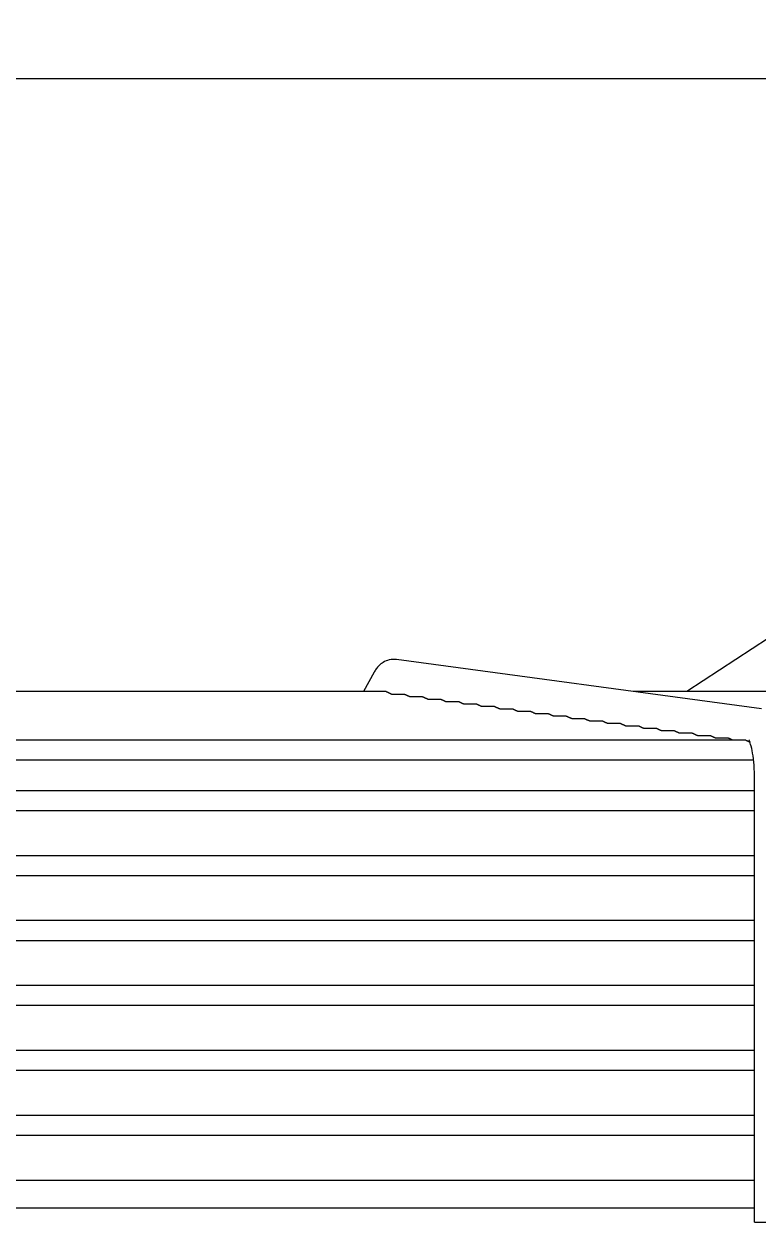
# Model space of a CAD drawing. Header units: millimetres. Extents: x 17700 to 32328, y 19251 to 29476.
# Drawn here: x 18088.29 to 18092.39, y 19604.19 to 19610.88 of the extents above; entities that cross this region are included whole.
import ezdxf

# ---------------------------------------------------------------- set-up
doc = ezdxf.new("R2010")
doc.units = ezdxf.units.MM
doc.header["$LTSCALE"] = 5
doc.layers.add('UNIT', color=6, linetype='Continuous')
doc.styles.add('SUBMITTAL', font='romans.shx', dxfattribs={"width": 0.75})
doc.dimstyles.new('SUBMITTAL', dxfattribs={"dimtxt": 0.09375, "dimasz": 0.09375, "dimexe": 0.03125, "dimexo": 0.0625, "dimgap": 0.0625, "dimtad": 0, "dimdec": 4, "dimzin": 4, "dimdsep": 46, "dimlunit": 4, "dimtxsty": 'SUBMITTAL', "dimcen": 0.09375, "dimclre": 6, "dimadec": 0, "dimazin": 0, "dimtfac": 1, "dimtdec": 0, "dimtofl": 0, "dimtmove": 0, "dimatfit": 3, "dimfxl": 0, "dimfrac": 2, "dimtolj": 1, "dimtzin": 4, "dimarcsym": 0})

msp = doc.modelspace()

# ---------------------------------------------------------------- linework, layer by layer
at = {"layer": 'UNIT'}
for p, q in [((18083.2697, 19610.5774), (18093.349, 19610.5774)), ((18092.9244, 19607.7721), (18091.9874, 19607.1581)), ((18092.4041, 19607.0615), (18090.3687, 19607.3361)), ((18090.2438, 19607.2662), (18090.1839, 19607.1581)), ((18090.3106, 19607.1581), (18086.3081, 19607.1581)), ((18090.3442, 19607.1434), (18090.4125, 19607.1434)), ((18090.4441, 19607.1299), (18090.5128, 19607.1299)), ((18090.5443, 19607.1164), (18090.613, 19607.1164)), ((18093.1936, 19607.1581), (18091.688, 19607.1581)), ((18090.6445, 19607.1029), (18090.7132, 19607.1029)), ((18090.7447, 19607.0894), (18090.8135, 19607.0894)), ((18090.8449, 19607.0759), (18090.9137, 19607.0759)), ((18090.945, 19607.0624), (18091.0139, 19607.0624)), ((18091.0452, 19607.0489), (18091.1141, 19607.0489)), ((18091.1454, 19607.0354), (18091.2143, 19607.0354)), ((18091.2456, 19607.0219), (18091.3146, 19607.0219)), ((18091.3458, 19607.0084), (18091.4148, 19607.0084)), ((18091.446, 19606.9949), (18091.515, 19606.9949)), ((18091.5461, 19606.9814), (18091.6152, 19606.9814)), ((18091.6463, 19606.9679), (18091.7155, 19606.9679)), ((18091.7465, 19606.9544), (18091.8157, 19606.9544)), ((18091.8467, 19606.9409), (18091.9159, 19606.9409)), ((18091.9469, 19606.9274), (18092.0161, 19606.9274)), ((18092.0471, 19606.9139), (18092.1164, 19606.9139)), ((18092.3168, 19606.8869), (18084.3019, 19606.8869)), ((18092.1472, 19606.9004), (18092.2166, 19606.9004)), ((18084.2583, 19606.7767), (18092.3605, 19606.7767)), ((18092.3663, 19604.1995), (18092.3663, 19606.6689)), ((18092.3663, 19606.605), (18084.2524, 19606.605)), ((18091.5877, 19606.6064), (18091.5877, 19606.605)), ((18084.2524, 19606.4948), (18092.3663, 19606.4948)), ((18092.3663, 19606.2428), (18084.2524, 19606.2428)), ((18084.2524, 19606.1326), (18092.3663, 19606.1326)), ((18092.3663, 19605.8806), (18084.2524, 19605.8806)), ((18084.2524, 19605.7704), (18092.3663, 19605.7704)), ((18092.3663, 19605.5184), (18084.2524, 19605.5184)), ((18084.2524, 19605.4081), (18092.3663, 19605.4081)), ((18092.3663, 19605.1562), (18084.2524, 19605.1562)), ((18084.2524, 19605.0459), (18092.3663, 19605.0459)), ((18092.3663, 19604.794), (18084.2524, 19604.794)), ((18084.2524, 19604.6837), (18092.3663, 19604.6837)), ((18092.3663, 19604.4318), (18084.2524, 19604.4318)), ((18084.2524, 19604.2782), (18092.3663, 19604.2782)), ((18092.3663, 19604.1995), (18092.5632, 19604.1995))]:
    msp.add_line(p, q, dxfattribs=at)
for centre, start, end in [((18089.4645, 19606.6132), 353.99009, 355.0051), ((18090.2519, 19606.6132), 184.9949, 186.00991)]:
    msp.add_arc(centre, 0.0787, start, end, dxfattribs=at)
for major_axis, start_param, end_param in [((-0.0861, 0.0478), 1.366612, 1.389255), ((0.0861, -0.0478), 6.024051, 6.046695)]:
    msp.add_ellipse((18090.0258, 19606.6705), major_axis=major_axis, ratio=0.875426, start_param=start_param, end_param=end_param, dxfattribs=at)
for points, knots in [([(18090.3687, 19607.3361), (18090.3554, 19607.3379), (18090.3414, 19607.3372), (18090.3157, 19607.3314), (18090.3043, 19607.3265), (18090.2853, 19607.3152), (18090.2776, 19607.3089), (18090.2648, 19607.2964), (18090.2597, 19607.2903), (18090.2509, 19607.2782), (18090.2472, 19607.2722), (18090.2439, 19607.2663), (18090.2439, 19607.2662), (18090.2438, 19607.2662)], [3.1066861, 3.1066861, 3.1066861, 3.1066861, 3.1999885, 3.1999885, 3.2942363, 3.2942363, 3.388484, 3.388484, 3.4827318, 3.4827318, 3.5769796, 3.5769796, 3.577925, 3.577925, 3.577925, 3.577925]), ([(18090.3106, 19607.1581), (18090.3107, 19607.1581), (18090.3107, 19607.1581), (18090.3107, 19607.1581), (18090.311, 19607.1581), (18090.3112, 19607.1581), (18090.3115, 19607.158), (18090.3118, 19607.1579), (18090.3122, 19607.1579), (18090.3125, 19607.1577), (18090.3129, 19607.1576), (18090.3133, 19607.1575), (18090.3138, 19607.1573), (18090.3142, 19607.1571), (18090.3147, 19607.1569), (18090.3152, 19607.1567), (18090.3157, 19607.1564), (18090.3163, 19607.1562), (18090.3169, 19607.1559), (18090.3175, 19607.1556), (18090.3181, 19607.1553), (18090.3188, 19607.155), (18090.3194, 19607.1546), (18090.3202, 19607.1543), (18090.3209, 19607.1539), (18090.3216, 19607.1535), (18090.3224, 19607.1531), (18090.3233, 19607.1527), (18090.3241, 19607.1523), (18090.325, 19607.1518), (18090.3259, 19607.1514), (18090.3268, 19607.1509), (18090.3278, 19607.1504), (18090.3288, 19607.15), (18090.3298, 19607.1495), (18090.3308, 19607.149), (18090.3319, 19607.1484), (18090.333, 19607.1479), (18090.3342, 19607.1474), (18090.3354, 19607.1469), (18090.3366, 19607.1463), (18090.3379, 19607.1458), (18090.3392, 19607.1453), (18090.3405, 19607.1447), (18090.3419, 19607.1442), (18090.3433, 19607.1437), (18090.3436, 19607.1436), (18090.3439, 19607.1435), (18090.3442, 19607.1434)], [0.4847824, 0.4847824, 0.4847824, 0.4847824, 0.4878049, 0.4878049, 0.4878049, 0.5121951, 0.5121951, 0.5121951, 0.5365854, 0.5365854, 0.5365854, 0.5609756, 0.5609756, 0.5609756, 0.5853659, 0.5853659, 0.5853659, 0.6097561, 0.6097561, 0.6097561, 0.6341463, 0.6341463, 0.6341463, 0.6585366, 0.6585366, 0.6585366, 0.6829268, 0.6829268, 0.6829268, 0.7073171, 0.7073171, 0.7073171, 0.7317073, 0.7317073, 0.7317073, 0.7560976, 0.7560976, 0.7560976, 0.7804878, 0.7804878, 0.7804878, 0.804878, 0.804878, 0.804878, 0.8292683, 0.8292683, 0.8292683, 0.834397, 0.834397, 0.834397, 0.834397]), ([(18090.4125, 19607.1434), (18090.4126, 19607.1434), (18090.4126, 19607.1434), (18090.4126, 19607.1434), (18090.4129, 19607.1433), (18090.4131, 19607.1433), (18090.4134, 19607.1432), (18090.4137, 19607.1432), (18090.414, 19607.1431), (18090.4144, 19607.143), (18090.4148, 19607.1429), (18090.4152, 19607.1427), (18090.4156, 19607.1426), (18090.416, 19607.1424), (18090.4165, 19607.1422), (18090.417, 19607.142), (18090.4175, 19607.1418), (18090.418, 19607.1415), (18090.4186, 19607.1413), (18090.4192, 19607.141), (18090.4198, 19607.1407), (18090.4205, 19607.1404), (18090.4211, 19607.1401), (18090.4218, 19607.1397), (18090.4225, 19607.1394), (18090.4233, 19607.139), (18090.424, 19607.1387), (18090.4248, 19607.1383), (18090.4256, 19607.1379), (18090.4265, 19607.1374), (18090.4274, 19607.137), (18090.4283, 19607.1366), (18090.4292, 19607.1361), (18090.4302, 19607.1357), (18090.4312, 19607.1352), (18090.4322, 19607.1347), (18090.4333, 19607.1343), (18090.4344, 19607.1338), (18090.4355, 19607.1333), (18090.4367, 19607.1328), (18090.4378, 19607.1323), (18090.4391, 19607.1318), (18090.4404, 19607.1313), (18090.4416, 19607.1308), (18090.4428, 19607.1303), (18090.4441, 19607.1299)], [0.4842301, 0.4842301, 0.4842301, 0.4842301, 0.4878049, 0.4878049, 0.4878049, 0.5121951, 0.5121951, 0.5121951, 0.5365854, 0.5365854, 0.5365854, 0.5609756, 0.5609756, 0.5609756, 0.5853659, 0.5853659, 0.5853659, 0.6097561, 0.6097561, 0.6097561, 0.6341463, 0.6341463, 0.6341463, 0.6585366, 0.6585366, 0.6585366, 0.6829268, 0.6829268, 0.6829268, 0.7073171, 0.7073171, 0.7073171, 0.7317073, 0.7317073, 0.7317073, 0.7560976, 0.7560976, 0.7560976, 0.7804878, 0.7804878, 0.7804878, 0.804878, 0.804878, 0.804878, 0.8279727, 0.8279727, 0.8279727, 0.8279727]), ([(18090.5128, 19607.1299), (18090.5128, 19607.1299), (18090.5128, 19607.1299), (18090.5129, 19607.1299), (18090.5131, 19607.1298), (18090.5133, 19607.1298), (18090.5136, 19607.1298), (18090.5139, 19607.1297), (18090.5143, 19607.1296), (18090.5146, 19607.1295), (18090.515, 19607.1294), (18090.5154, 19607.1292), (18090.5158, 19607.1291), (18090.5162, 19607.1289), (18090.5167, 19607.1287), (18090.5172, 19607.1285), (18090.5177, 19607.1283), (18090.5183, 19607.128), (18090.5188, 19607.1278), (18090.5194, 19607.1275), (18090.52, 19607.1272), (18090.5207, 19607.1269), (18090.5213, 19607.1266), (18090.522, 19607.1262), (18090.5228, 19607.1259), (18090.5235, 19607.1255), (18090.5243, 19607.1252), (18090.5251, 19607.1248), (18090.5259, 19607.1244), (18090.5267, 19607.1239), (18090.5276, 19607.1235), (18090.5285, 19607.1231), (18090.5295, 19607.1226), (18090.5304, 19607.1222), (18090.5314, 19607.1217), (18090.5324, 19607.1212), (18090.5335, 19607.1207), (18090.5346, 19607.1203), (18090.5357, 19607.1198), (18090.5369, 19607.1193), (18090.5381, 19607.1188), (18090.5393, 19607.1183), (18090.5406, 19607.1178), (18090.5418, 19607.1173), (18090.543, 19607.1168), (18090.5443, 19607.1164)], [0.4842433, 0.4842433, 0.4842433, 0.4842433, 0.4878049, 0.4878049, 0.4878049, 0.5121951, 0.5121951, 0.5121951, 0.5365854, 0.5365854, 0.5365854, 0.5609756, 0.5609756, 0.5609756, 0.5853659, 0.5853659, 0.5853659, 0.6097561, 0.6097561, 0.6097561, 0.6341463, 0.6341463, 0.6341463, 0.6585366, 0.6585366, 0.6585366, 0.6829268, 0.6829268, 0.6829268, 0.7073171, 0.7073171, 0.7073171, 0.7317073, 0.7317073, 0.7317073, 0.7560976, 0.7560976, 0.7560976, 0.7804878, 0.7804878, 0.7804878, 0.804878, 0.804878, 0.804878, 0.8276206, 0.8276206, 0.8276206, 0.8276206]), ([(18090.613, 19607.1164), (18090.613, 19607.1164), (18090.6131, 19607.1164), (18090.6131, 19607.1164), (18090.6133, 19607.1164), (18090.6136, 19607.1163), (18090.6139, 19607.1163), (18090.6142, 19607.1162), (18090.6145, 19607.1161), (18090.6148, 19607.116), (18090.6152, 19607.1159), (18090.6156, 19607.1157), (18090.616, 19607.1156), (18090.6165, 19607.1154), (18090.6169, 19607.1152), (18090.6174, 19607.115), (18090.618, 19607.1148), (18090.6185, 19607.1145), (18090.6191, 19607.1143), (18090.6197, 19607.114), (18090.6203, 19607.1137), (18090.6209, 19607.1134), (18090.6216, 19607.1131), (18090.6223, 19607.1127), (18090.623, 19607.1124), (18090.6237, 19607.112), (18090.6245, 19607.1116), (18090.6253, 19607.1113), (18090.6261, 19607.1109), (18090.627, 19607.1104), (18090.6279, 19607.11), (18090.6287, 19607.1096), (18090.6297, 19607.1091), (18090.6307, 19607.1087), (18090.6317, 19607.1082), (18090.6327, 19607.1077), (18090.6338, 19607.1072), (18090.6348, 19607.1067), (18090.636, 19607.1063), (18090.6371, 19607.1058), (18090.6383, 19607.1053), (18090.6395, 19607.1047), (18090.6408, 19607.1042), (18090.642, 19607.1038), (18090.6432, 19607.1033), (18090.6445, 19607.1029)], [0.4842566, 0.4842566, 0.4842566, 0.4842566, 0.4878049, 0.4878049, 0.4878049, 0.5121951, 0.5121951, 0.5121951, 0.5365854, 0.5365854, 0.5365854, 0.5609756, 0.5609756, 0.5609756, 0.5853659, 0.5853659, 0.5853659, 0.6097561, 0.6097561, 0.6097561, 0.6341463, 0.6341463, 0.6341463, 0.6585366, 0.6585366, 0.6585366, 0.6829268, 0.6829268, 0.6829268, 0.7073171, 0.7073171, 0.7073171, 0.7317073, 0.7317073, 0.7317073, 0.7560976, 0.7560976, 0.7560976, 0.7804878, 0.7804878, 0.7804878, 0.804878, 0.804878, 0.804878, 0.827268, 0.827268, 0.827268, 0.827268]), ([(18090.7132, 19607.1029), (18090.7133, 19607.1029), (18090.7133, 19607.1029), (18090.7133, 19607.1029), (18090.7135, 19607.1029), (18090.7138, 19607.1028), (18090.7141, 19607.1028), (18090.7144, 19607.1027), (18090.7147, 19607.1026), (18090.7151, 19607.1025), (18090.7154, 19607.1024), (18090.7158, 19607.1022), (18090.7163, 19607.1021), (18090.7167, 19607.1019), (18090.7172, 19607.1017), (18090.7177, 19607.1015), (18090.7182, 19607.1013), (18090.7187, 19607.101), (18090.7193, 19607.1008), (18090.7199, 19607.1005), (18090.7205, 19607.1002), (18090.7211, 19607.0999), (18090.7218, 19607.0996), (18090.7225, 19607.0992), (18090.7232, 19607.0989), (18090.7239, 19607.0985), (18090.7247, 19607.0981), (18090.7255, 19607.0977), (18090.7263, 19607.0973), (18090.7272, 19607.0969), (18090.7281, 19607.0965), (18090.729, 19607.0961), (18090.7299, 19607.0956), (18090.7309, 19607.0952), (18090.7319, 19607.0947), (18090.7329, 19607.0942), (18090.734, 19607.0937), (18090.7351, 19607.0932), (18090.7362, 19607.0927), (18090.7374, 19607.0922), (18090.7386, 19607.0917), (18090.7398, 19607.0912), (18090.7411, 19607.0907), (18090.7422, 19607.0903), (18090.7434, 19607.0898), (18090.7447, 19607.0894)], [0.48427, 0.48427, 0.48427, 0.48427, 0.4878049, 0.4878049, 0.4878049, 0.5121951, 0.5121951, 0.5121951, 0.5365854, 0.5365854, 0.5365854, 0.5609756, 0.5609756, 0.5609756, 0.5853659, 0.5853659, 0.5853659, 0.6097561, 0.6097561, 0.6097561, 0.6341463, 0.6341463, 0.6341463, 0.6585366, 0.6585366, 0.6585366, 0.6829268, 0.6829268, 0.6829268, 0.7073171, 0.7073171, 0.7073171, 0.7317073, 0.7317073, 0.7317073, 0.7560976, 0.7560976, 0.7560976, 0.7804878, 0.7804878, 0.7804878, 0.804878, 0.804878, 0.804878, 0.8269153, 0.8269153, 0.8269153, 0.8269153]), ([(18090.8134, 19607.0894), (18090.8135, 19607.0894), (18090.8135, 19607.0894), (18090.8135, 19607.0894), (18090.8138, 19607.0894), (18090.814, 19607.0893), (18090.8143, 19607.0893), (18090.8146, 19607.0892), (18090.8149, 19607.0891), (18090.8153, 19607.089), (18090.8157, 19607.0889), (18090.8161, 19607.0887), (18090.8165, 19607.0886), (18090.8169, 19607.0884), (18090.8174, 19607.0882), (18090.8179, 19607.088), (18090.8184, 19607.0878), (18090.819, 19607.0875), (18090.8195, 19607.0873), (18090.8201, 19607.087), (18090.8207, 19607.0867), (18090.8214, 19607.0864), (18090.822, 19607.0861), (18090.8227, 19607.0857), (18090.8235, 19607.0854), (18090.8242, 19607.085), (18090.825, 19607.0846), (18090.8258, 19607.0842), (18090.8266, 19607.0838), (18090.8274, 19607.0834), (18090.8283, 19607.083), (18090.8292, 19607.0826), (18090.8302, 19607.0821), (18090.8311, 19607.0816), (18090.8321, 19607.0812), (18090.8332, 19607.0807), (18090.8342, 19607.0802), (18090.8353, 19607.0797), (18090.8364, 19607.0792), (18090.8376, 19607.0787), (18090.8388, 19607.0782), (18090.84, 19607.0777), (18090.8413, 19607.0772), (18090.8424, 19607.0768), (18090.8436, 19607.0763), (18090.8449, 19607.0759)], [0.4842834, 0.4842834, 0.4842834, 0.4842834, 0.4878049, 0.4878049, 0.4878049, 0.5121951, 0.5121951, 0.5121951, 0.5365854, 0.5365854, 0.5365854, 0.5609756, 0.5609756, 0.5609756, 0.5853659, 0.5853659, 0.5853659, 0.6097561, 0.6097561, 0.6097561, 0.6341463, 0.6341463, 0.6341463, 0.6585366, 0.6585366, 0.6585366, 0.6829268, 0.6829268, 0.6829268, 0.7073171, 0.7073171, 0.7073171, 0.7317073, 0.7317073, 0.7317073, 0.7560976, 0.7560976, 0.7560976, 0.7804878, 0.7804878, 0.7804878, 0.804878, 0.804878, 0.804878, 0.8265624, 0.8265624, 0.8265624, 0.8265624]), ([(18090.9137, 19607.0759), (18090.9137, 19607.0759), (18090.9137, 19607.0759), (18090.9138, 19607.0759), (18090.914, 19607.0759), (18090.9142, 19607.0758), (18090.9145, 19607.0758), (18090.9148, 19607.0757), (18090.9152, 19607.0756), (18090.9155, 19607.0755), (18090.9159, 19607.0754), (18090.9163, 19607.0752), (18090.9167, 19607.0751), (18090.9172, 19607.0749), (18090.9176, 19607.0747), (18090.9181, 19607.0745), (18090.9186, 19607.0743), (18090.9192, 19607.074), (18090.9198, 19607.0738), (18090.9203, 19607.0735), (18090.921, 19607.0732), (18090.9216, 19607.0729), (18090.9223, 19607.0726), (18090.923, 19607.0722), (18090.9237, 19607.0719), (18090.9244, 19607.0715), (18090.9252, 19607.0711), (18090.926, 19607.0707), (18090.9268, 19607.0703), (18090.9277, 19607.0699), (18090.9286, 19607.0695), (18090.9294, 19607.0691), (18090.9304, 19607.0686), (18090.9314, 19607.0681), (18090.9324, 19607.0677), (18090.9334, 19607.0672), (18090.9345, 19607.0667), (18090.9356, 19607.0662), (18090.9367, 19607.0657), (18090.9379, 19607.0652), (18090.939, 19607.0647), (18090.9403, 19607.0642), (18090.9416, 19607.0637), (18090.9427, 19607.0633), (18090.9438, 19607.0628), (18090.945, 19607.0624)], [0.484297, 0.484297, 0.484297, 0.484297, 0.4878049, 0.4878049, 0.4878049, 0.5121951, 0.5121951, 0.5121951, 0.5365854, 0.5365854, 0.5365854, 0.5609756, 0.5609756, 0.5609756, 0.5853659, 0.5853659, 0.5853659, 0.6097561, 0.6097561, 0.6097561, 0.6341463, 0.6341463, 0.6341463, 0.6585366, 0.6585366, 0.6585366, 0.6829268, 0.6829268, 0.6829268, 0.7073171, 0.7073171, 0.7073171, 0.7317073, 0.7317073, 0.7317073, 0.7560976, 0.7560976, 0.7560976, 0.7804878, 0.7804878, 0.7804878, 0.804878, 0.804878, 0.804878, 0.8262097, 0.8262097, 0.8262097, 0.8262097]), ([(18091.0139, 19607.0624), (18091.0139, 19607.0624), (18091.014, 19607.0624), (18091.014, 19607.0624), (18091.0142, 19607.0624), (18091.0145, 19607.0623), (18091.0148, 19607.0623), (18091.0151, 19607.0622), (18091.0154, 19607.0621), (18091.0157, 19607.062), (18091.0161, 19607.0619), (18091.0165, 19607.0618), (18091.0169, 19607.0616), (18091.0174, 19607.0614), (18091.0179, 19607.0612), (18091.0184, 19607.061), (18091.0189, 19607.0608), (18091.0194, 19607.0605), (18091.02, 19607.0603), (18091.0206, 19607.06), (18091.0212, 19607.0597), (18091.0218, 19607.0594), (18091.0225, 19607.0591), (18091.0232, 19607.0587), (18091.0239, 19607.0584), (18091.0246, 19607.058), (18091.0254, 19607.0576), (18091.0262, 19607.0572), (18091.027, 19607.0568), (18091.0279, 19607.0564), (18091.0288, 19607.056), (18091.0297, 19607.0555), (18091.0306, 19607.0551), (18091.0316, 19607.0546), (18091.0326, 19607.0542), (18091.0336, 19607.0537), (18091.0347, 19607.0532), (18091.0358, 19607.0527), (18091.0369, 19607.0522), (18091.0381, 19607.0517), (18091.0393, 19607.0512), (18091.0405, 19607.0507), (18091.0418, 19607.0502), (18091.0429, 19607.0497), (18091.044, 19607.0493), (18091.0452, 19607.0489)], [0.4843105, 0.4843105, 0.4843105, 0.4843105, 0.4878049, 0.4878049, 0.4878049, 0.5121951, 0.5121951, 0.5121951, 0.5365854, 0.5365854, 0.5365854, 0.5609756, 0.5609756, 0.5609756, 0.5853659, 0.5853659, 0.5853659, 0.6097561, 0.6097561, 0.6097561, 0.6341463, 0.6341463, 0.6341463, 0.6585366, 0.6585366, 0.6585366, 0.6829268, 0.6829268, 0.6829268, 0.7073171, 0.7073171, 0.7073171, 0.7317073, 0.7317073, 0.7317073, 0.7560976, 0.7560976, 0.7560976, 0.7804878, 0.7804878, 0.7804878, 0.804878, 0.804878, 0.804878, 0.8258572, 0.8258572, 0.8258572, 0.8258572]), ([(18091.1141, 19607.0489), (18091.1141, 19607.0489), (18091.1142, 19607.0489), (18091.1142, 19607.0489), (18091.1144, 19607.0489), (18091.1147, 19607.0488), (18091.115, 19607.0488), (18091.1153, 19607.0487), (18091.1156, 19607.0486), (18091.116, 19607.0485), (18091.1163, 19607.0484), (18091.1167, 19607.0483), (18091.1172, 19607.0481), (18091.1176, 19607.0479), (18091.1181, 19607.0477), (18091.1186, 19607.0475), (18091.1191, 19607.0473), (18091.1196, 19607.047), (18091.1202, 19607.0468), (18091.1208, 19607.0465), (18091.1214, 19607.0462), (18091.1221, 19607.0459), (18091.1227, 19607.0456), (18091.1234, 19607.0452), (18091.1241, 19607.0449), (18091.1249, 19607.0445), (18091.1256, 19607.0441), (18091.1265, 19607.0437), (18091.1273, 19607.0433), (18091.1281, 19607.0429), (18091.129, 19607.0425), (18091.1299, 19607.042), (18091.1308, 19607.0416), (18091.1318, 19607.0411), (18091.1328, 19607.0407), (18091.1339, 19607.0402), (18091.1349, 19607.0397), (18091.136, 19607.0392), (18091.1371, 19607.0387), (18091.1383, 19607.0382), (18091.1395, 19607.0377), (18091.1407, 19607.0372), (18091.142, 19607.0367), (18091.1431, 19607.0362), (18091.1442, 19607.0358), (18091.1454, 19607.0354)], [0.484326, 0.484326, 0.484326, 0.484326, 0.4878049, 0.4878049, 0.4878049, 0.5121951, 0.5121951, 0.5121951, 0.5365854, 0.5365854, 0.5365854, 0.5609756, 0.5609756, 0.5609756, 0.5853659, 0.5853659, 0.5853659, 0.6097561, 0.6097561, 0.6097561, 0.6341463, 0.6341463, 0.6341463, 0.6585366, 0.6585366, 0.6585366, 0.6829268, 0.6829268, 0.6829268, 0.7073171, 0.7073171, 0.7073171, 0.7317073, 0.7317073, 0.7317073, 0.7560976, 0.7560976, 0.7560976, 0.7804878, 0.7804878, 0.7804878, 0.804878, 0.804878, 0.804878, 0.8255542, 0.8255542, 0.8255542, 0.8255542]), ([(18091.2143, 19607.0354), (18091.2144, 19607.0354), (18091.2144, 19607.0354), (18091.2144, 19607.0354), (18091.2147, 19607.0354), (18091.2149, 19607.0353), (18091.2152, 19607.0353), (18091.2155, 19607.0352), (18091.2158, 19607.0351), (18091.2162, 19607.035), (18091.2166, 19607.0349), (18091.217, 19607.0348), (18091.2174, 19607.0346), (18091.2178, 19607.0344), (18091.2183, 19607.0342), (18091.2188, 19607.034), (18091.2193, 19607.0338), (18091.2199, 19607.0335), (18091.2204, 19607.0333), (18091.221, 19607.033), (18091.2216, 19607.0327), (18091.2223, 19607.0324), (18091.2229, 19607.0321), (18091.2236, 19607.0317), (18091.2244, 19607.0314), (18091.2251, 19607.031), (18091.2259, 19607.0306), (18091.2267, 19607.0302), (18091.2275, 19607.0298), (18091.2284, 19607.0294), (18091.2292, 19607.029), (18091.2301, 19607.0285), (18091.2311, 19607.0281), (18091.2321, 19607.0276), (18091.2331, 19607.0271), (18091.2341, 19607.0267), (18091.2352, 19607.0262), (18091.2363, 19607.0257), (18091.2374, 19607.0252), (18091.2386, 19607.0247), (18091.2397, 19607.0242), (18091.241, 19607.0237), (18091.2423, 19607.0232), (18091.2433, 19607.0227), (18091.2444, 19607.0223), (18091.2456, 19607.0219)], [0.48434, 0.48434, 0.48434, 0.48434, 0.4878049, 0.4878049, 0.4878049, 0.5121951, 0.5121951, 0.5121951, 0.5365854, 0.5365854, 0.5365854, 0.5609756, 0.5609756, 0.5609756, 0.5853659, 0.5853659, 0.5853659, 0.6097561, 0.6097561, 0.6097561, 0.6341463, 0.6341463, 0.6341463, 0.6585366, 0.6585366, 0.6585366, 0.6829268, 0.6829268, 0.6829268, 0.7073171, 0.7073171, 0.7073171, 0.7317073, 0.7317073, 0.7317073, 0.7560976, 0.7560976, 0.7560976, 0.7804878, 0.7804878, 0.7804878, 0.804878, 0.804878, 0.804878, 0.8252026, 0.8252026, 0.8252026, 0.8252026]), ([(18091.3146, 19607.0219), (18091.3146, 19607.0219), (18091.3146, 19607.0219), (18091.3147, 19607.0219), (18091.3149, 19607.0219), (18091.3151, 19607.0218), (18091.3154, 19607.0218), (18091.3157, 19607.0217), (18091.3161, 19607.0216), (18091.3164, 19607.0215), (18091.3168, 19607.0214), (18091.3172, 19607.0213), (18091.3176, 19607.0211), (18091.3181, 19607.0209), (18091.3185, 19607.0207), (18091.319, 19607.0205), (18091.3195, 19607.0203), (18091.3201, 19607.02), (18091.3207, 19607.0198), (18091.3213, 19607.0195), (18091.3219, 19607.0192), (18091.3225, 19607.0189), (18091.3232, 19607.0186), (18091.3239, 19607.0182), (18091.3246, 19607.0179), (18091.3253, 19607.0175), (18091.3261, 19607.0171), (18091.3269, 19607.0167), (18091.3277, 19607.0163), (18091.3286, 19607.0159), (18091.3295, 19607.0155), (18091.3304, 19607.015), (18091.3313, 19607.0146), (18091.3323, 19607.0141), (18091.3333, 19607.0136), (18091.3343, 19607.0132), (18091.3354, 19607.0127), (18091.3365, 19607.0122), (18091.3376, 19607.0117), (18091.3388, 19607.0112), (18091.34, 19607.0107), (18091.3412, 19607.0102), (18091.3425, 19607.0096), (18091.3436, 19607.0092), (18091.3446, 19607.0088), (18091.3458, 19607.0084)], [0.484354, 0.484354, 0.484354, 0.484354, 0.4878049, 0.4878049, 0.4878049, 0.5121951, 0.5121951, 0.5121951, 0.5365854, 0.5365854, 0.5365854, 0.5609756, 0.5609756, 0.5609756, 0.5853659, 0.5853659, 0.5853659, 0.6097561, 0.6097561, 0.6097561, 0.6341463, 0.6341463, 0.6341463, 0.6585366, 0.6585366, 0.6585366, 0.6829268, 0.6829268, 0.6829268, 0.7073171, 0.7073171, 0.7073171, 0.7317073, 0.7317073, 0.7317073, 0.7560976, 0.7560976, 0.7560976, 0.7804878, 0.7804878, 0.7804878, 0.804878, 0.804878, 0.804878, 0.8248515, 0.8248515, 0.8248515, 0.8248515]), ([(18091.4148, 19607.0084), (18091.4148, 19607.0084), (18091.4148, 19607.0084), (18091.4149, 19607.0084), (18091.4151, 19607.0084), (18091.4154, 19607.0084), (18091.4157, 19607.0083), (18091.416, 19607.0082), (18091.4163, 19607.0081), (18091.4166, 19607.008), (18091.417, 19607.0079), (18091.4174, 19607.0078), (18091.4178, 19607.0076), (18091.4183, 19607.0074), (18091.4188, 19607.0072), (18091.4193, 19607.007), (18091.4198, 19607.0068), (18091.4203, 19607.0065), (18091.4209, 19607.0063), (18091.4215, 19607.006), (18091.4221, 19607.0057), (18091.4228, 19607.0054), (18091.4234, 19607.0051), (18091.4241, 19607.0047), (18091.4248, 19607.0044), (18091.4256, 19607.004), (18091.4263, 19607.0036), (18091.4271, 19607.0032), (18091.428, 19607.0028), (18091.4288, 19607.0024), (18091.4297, 19607.002), (18091.4306, 19607.0015), (18091.4316, 19607.0011), (18091.4325, 19607.0006), (18091.4335, 19607.0001), (18091.4346, 19606.9996), (18091.4356, 19606.9992), (18091.4367, 19606.9987), (18091.4379, 19606.9982), (18091.439, 19606.9977), (18091.4402, 19606.9971), (18091.4415, 19606.9966), (18091.4427, 19606.9961), (18091.4438, 19606.9957), (18091.4449, 19606.9953), (18091.446, 19606.9949)], [0.484368, 0.484368, 0.484368, 0.484368, 0.4878049, 0.4878049, 0.4878049, 0.5121951, 0.5121951, 0.5121951, 0.5365854, 0.5365854, 0.5365854, 0.5609756, 0.5609756, 0.5609756, 0.5853659, 0.5853659, 0.5853659, 0.6097561, 0.6097561, 0.6097561, 0.6341463, 0.6341463, 0.6341463, 0.6585366, 0.6585366, 0.6585366, 0.6829268, 0.6829268, 0.6829268, 0.7073171, 0.7073171, 0.7073171, 0.7317073, 0.7317073, 0.7317073, 0.7560976, 0.7560976, 0.7560976, 0.7804878, 0.7804878, 0.7804878, 0.804878, 0.804878, 0.804878, 0.824501, 0.824501, 0.824501, 0.824501]), ([(18091.515, 19606.9949), (18091.515, 19606.9949), (18091.5151, 19606.9949), (18091.5151, 19606.9949), (18091.5153, 19606.9949), (18091.5156, 19606.9949), (18091.5159, 19606.9948), (18091.5162, 19606.9947), (18091.5165, 19606.9946), (18091.5169, 19606.9945), (18091.5172, 19606.9944), (18091.5176, 19606.9943), (18091.5181, 19606.9941), (18091.5185, 19606.9939), (18091.519, 19606.9937), (18091.5195, 19606.9935), (18091.52, 19606.9933), (18091.5205, 19606.993), (18091.5211, 19606.9928), (18091.5217, 19606.9925), (18091.5223, 19606.9922), (18091.523, 19606.9919), (18091.5236, 19606.9916), (18091.5243, 19606.9912), (18091.5251, 19606.9909), (18091.5258, 19606.9905), (18091.5266, 19606.9901), (18091.5274, 19606.9897), (18091.5282, 19606.9893), (18091.529, 19606.9889), (18091.5299, 19606.9885), (18091.5308, 19606.988), (18091.5318, 19606.9876), (18091.5328, 19606.9871), (18091.5338, 19606.9866), (18091.5348, 19606.9861), (18091.5359, 19606.9856), (18091.537, 19606.9852), (18091.5381, 19606.9847), (18091.5393, 19606.9841), (18091.5405, 19606.9836), (18091.5417, 19606.9831), (18091.543, 19606.9826), (18091.544, 19606.9822), (18091.5451, 19606.9818), (18091.5461, 19606.9814)], [0.484382, 0.484382, 0.484382, 0.484382, 0.4878049, 0.4878049, 0.4878049, 0.5121951, 0.5121951, 0.5121951, 0.5365854, 0.5365854, 0.5365854, 0.5609756, 0.5609756, 0.5609756, 0.5853659, 0.5853659, 0.5853659, 0.6097561, 0.6097561, 0.6097561, 0.6341463, 0.6341463, 0.6341463, 0.6585366, 0.6585366, 0.6585366, 0.6829268, 0.6829268, 0.6829268, 0.7073171, 0.7073171, 0.7073171, 0.7317073, 0.7317073, 0.7317073, 0.7560976, 0.7560976, 0.7560976, 0.7804878, 0.7804878, 0.7804878, 0.804878, 0.804878, 0.804878, 0.8241512, 0.8241512, 0.8241512, 0.8241512]), ([(18091.6152, 19606.9814), (18091.6153, 19606.9814), (18091.6153, 19606.9814), (18091.6153, 19606.9814), (18091.6156, 19606.9814), (18091.6158, 19606.9814), (18091.6161, 19606.9813), (18091.6164, 19606.9812), (18091.6167, 19606.9811), (18091.6171, 19606.981), (18091.6175, 19606.9809), (18091.6179, 19606.9808), (18091.6183, 19606.9806), (18091.6187, 19606.9804), (18091.6192, 19606.9802), (18091.6197, 19606.98), (18091.6202, 19606.9798), (18091.6208, 19606.9795), (18091.6214, 19606.9793), (18091.6219, 19606.979), (18091.6226, 19606.9787), (18091.6232, 19606.9784), (18091.6239, 19606.9781), (18091.6246, 19606.9777), (18091.6253, 19606.9774), (18091.626, 19606.977), (18091.6268, 19606.9766), (18091.6276, 19606.9762), (18091.6284, 19606.9758), (18091.6293, 19606.9754), (18091.6302, 19606.975), (18091.6311, 19606.9745), (18091.632, 19606.9741), (18091.633, 19606.9736), (18091.634, 19606.9731), (18091.635, 19606.9726), (18091.6361, 19606.9721), (18091.6372, 19606.9716), (18091.6383, 19606.9711), (18091.6395, 19606.9706), (18091.6407, 19606.9701), (18091.6419, 19606.9696), (18091.6432, 19606.9691), (18091.6442, 19606.9687), (18091.6453, 19606.9683), (18091.6463, 19606.9679)], [0.484396, 0.484396, 0.484396, 0.484396, 0.4878049, 0.4878049, 0.4878049, 0.5121951, 0.5121951, 0.5121951, 0.5365854, 0.5365854, 0.5365854, 0.5609756, 0.5609756, 0.5609756, 0.5853659, 0.5853659, 0.5853659, 0.6097561, 0.6097561, 0.6097561, 0.6341463, 0.6341463, 0.6341463, 0.6585366, 0.6585366, 0.6585366, 0.6829268, 0.6829268, 0.6829268, 0.7073171, 0.7073171, 0.7073171, 0.7317073, 0.7317073, 0.7317073, 0.7560976, 0.7560976, 0.7560976, 0.7804878, 0.7804878, 0.7804878, 0.804878, 0.804878, 0.804878, 0.823802, 0.823802, 0.823802, 0.823802]), ([(18091.7155, 19606.9679), (18091.7155, 19606.9679), (18091.7155, 19606.9679), (18091.7156, 19606.9679), (18091.7158, 19606.9679), (18091.716, 19606.9679), (18091.7163, 19606.9678), (18091.7166, 19606.9677), (18091.717, 19606.9677), (18091.7173, 19606.9675), (18091.7177, 19606.9674), (18091.7181, 19606.9673), (18091.7185, 19606.9671), (18091.719, 19606.9669), (18091.7194, 19606.9667), (18091.7199, 19606.9665), (18091.7205, 19606.9663), (18091.721, 19606.966), (18091.7216, 19606.9658), (18091.7222, 19606.9655), (18091.7228, 19606.9652), (18091.7234, 19606.9649), (18091.7241, 19606.9646), (18091.7248, 19606.9642), (18091.7255, 19606.9639), (18091.7263, 19606.9635), (18091.727, 19606.9631), (18091.7278, 19606.9627), (18091.7287, 19606.9623), (18091.7295, 19606.9619), (18091.7304, 19606.9614), (18091.7313, 19606.961), (18091.7323, 19606.9605), (18091.7332, 19606.9601), (18091.7342, 19606.9596), (18091.7353, 19606.9591), (18091.7364, 19606.9586), (18091.7374, 19606.9581), (18091.7386, 19606.9576), (18091.7398, 19606.9571), (18091.7409, 19606.9566), (18091.7422, 19606.9561), (18091.7435, 19606.9556), (18091.7445, 19606.9552), (18091.7455, 19606.9548), (18091.7465, 19606.9544)], [0.48441, 0.48441, 0.48441, 0.48441, 0.4878049, 0.4878049, 0.4878049, 0.5121951, 0.5121951, 0.5121951, 0.5365854, 0.5365854, 0.5365854, 0.5609756, 0.5609756, 0.5609756, 0.5853659, 0.5853659, 0.5853659, 0.6097561, 0.6097561, 0.6097561, 0.6341463, 0.6341463, 0.6341463, 0.6585366, 0.6585366, 0.6585366, 0.6829268, 0.6829268, 0.6829268, 0.7073171, 0.7073171, 0.7073171, 0.7317073, 0.7317073, 0.7317073, 0.7560976, 0.7560976, 0.7560976, 0.7804878, 0.7804878, 0.7804878, 0.804878, 0.804878, 0.804878, 0.8234536, 0.8234536, 0.8234536, 0.8234536]), ([(18091.8157, 19606.9544), (18091.8157, 19606.9544), (18091.8157, 19606.9544), (18091.8158, 19606.9544), (18091.816, 19606.9544), (18091.8163, 19606.9544), (18091.8166, 19606.9543), (18091.8168, 19606.9542), (18091.8172, 19606.9542), (18091.8175, 19606.954), (18091.8179, 19606.9539), (18091.8183, 19606.9538), (18091.8188, 19606.9536), (18091.8192, 19606.9534), (18091.8197, 19606.9532), (18091.8202, 19606.953), (18091.8207, 19606.9528), (18091.8212, 19606.9526), (18091.8218, 19606.9523), (18091.8224, 19606.952), (18091.823, 19606.9517), (18091.8237, 19606.9514), (18091.8243, 19606.9511), (18091.825, 19606.9507), (18091.8258, 19606.9504), (18091.8265, 19606.95), (18091.8273, 19606.9496), (18091.8281, 19606.9492), (18091.8289, 19606.9488), (18091.8297, 19606.9484), (18091.8306, 19606.9479), (18091.8315, 19606.9475), (18091.8325, 19606.947), (18091.8335, 19606.9466), (18091.8345, 19606.9461), (18091.8355, 19606.9456), (18091.8366, 19606.9451), (18091.8377, 19606.9446), (18091.8388, 19606.9441), (18091.84, 19606.9436), (18091.8412, 19606.9431), (18091.8424, 19606.9426), (18091.8437, 19606.9421), (18091.8447, 19606.9417), (18091.8457, 19606.9413), (18091.8467, 19606.9409)], [0.4844239, 0.4844239, 0.4844239, 0.4844239, 0.4878049, 0.4878049, 0.4878049, 0.5121951, 0.5121951, 0.5121951, 0.5365854, 0.5365854, 0.5365854, 0.5609756, 0.5609756, 0.5609756, 0.5853659, 0.5853659, 0.5853659, 0.6097561, 0.6097561, 0.6097561, 0.6341463, 0.6341463, 0.6341463, 0.6585366, 0.6585366, 0.6585366, 0.6829268, 0.6829268, 0.6829268, 0.7073171, 0.7073171, 0.7073171, 0.7317073, 0.7317073, 0.7317073, 0.7560976, 0.7560976, 0.7560976, 0.7804878, 0.7804878, 0.7804878, 0.804878, 0.804878, 0.804878, 0.823106, 0.823106, 0.823106, 0.823106]), ([(18091.9159, 19606.9409), (18091.9159, 19606.9409), (18091.916, 19606.9409), (18091.916, 19606.9409), (18091.9162, 19606.9409), (18091.9165, 19606.9409), (18091.9168, 19606.9408), (18091.9171, 19606.9407), (18091.9174, 19606.9407), (18091.9178, 19606.9405), (18091.9181, 19606.9404), (18091.9185, 19606.9403), (18091.919, 19606.9401), (18091.9194, 19606.9399), (18091.9199, 19606.9397), (18091.9204, 19606.9395), (18091.9209, 19606.9393), (18091.9215, 19606.9391), (18091.922, 19606.9388), (18091.9226, 19606.9385), (18091.9232, 19606.9382), (18091.9239, 19606.9379), (18091.9246, 19606.9376), (18091.9253, 19606.9372), (18091.926, 19606.9369), (18091.9267, 19606.9365), (18091.9275, 19606.9361), (18091.9283, 19606.9357), (18091.9291, 19606.9353), (18091.93, 19606.9349), (18091.9309, 19606.9344), (18091.9318, 19606.934), (18091.9327, 19606.9335), (18091.9337, 19606.9331), (18091.9347, 19606.9326), (18091.9357, 19606.9321), (18091.9368, 19606.9316), (18091.9379, 19606.9311), (18091.9391, 19606.9306), (18091.9402, 19606.9301), (18091.9414, 19606.9296), (18091.9427, 19606.9291), (18091.944, 19606.9286), (18091.9449, 19606.9282), (18091.9459, 19606.9278), (18091.9469, 19606.9274)], [0.4844379, 0.4844379, 0.4844379, 0.4844379, 0.4878049, 0.4878049, 0.4878049, 0.5121951, 0.5121951, 0.5121951, 0.5365854, 0.5365854, 0.5365854, 0.5609756, 0.5609756, 0.5609756, 0.5853659, 0.5853659, 0.5853659, 0.6097561, 0.6097561, 0.6097561, 0.6341463, 0.6341463, 0.6341463, 0.6585366, 0.6585366, 0.6585366, 0.6829268, 0.6829268, 0.6829268, 0.7073171, 0.7073171, 0.7073171, 0.7317073, 0.7317073, 0.7317073, 0.7560976, 0.7560976, 0.7560976, 0.7804878, 0.7804878, 0.7804878, 0.804878, 0.804878, 0.804878, 0.8227592, 0.8227592, 0.8227592, 0.8227592]), ([(18092.0161, 19606.9274), (18092.0162, 19606.9274), (18092.0162, 19606.9274), (18092.0162, 19606.9274), (18092.0164, 19606.9274), (18092.0167, 19606.9274), (18092.017, 19606.9273), (18092.0173, 19606.9273), (18092.0176, 19606.9272), (18092.018, 19606.927), (18092.0184, 19606.9269), (18092.0188, 19606.9268), (18092.0192, 19606.9266), (18092.0196, 19606.9264), (18092.0201, 19606.9262), (18092.0206, 19606.926), (18092.0211, 19606.9258), (18092.0217, 19606.9256), (18092.0223, 19606.9253), (18092.0229, 19606.925), (18092.0235, 19606.9247), (18092.0241, 19606.9244), (18092.0248, 19606.9241), (18092.0255, 19606.9237), (18092.0262, 19606.9234), (18092.027, 19606.923), (18092.0277, 19606.9226), (18092.0285, 19606.9222), (18092.0294, 19606.9218), (18092.0302, 19606.9214), (18092.0311, 19606.9209), (18092.032, 19606.9205), (18092.033, 19606.92), (18092.034, 19606.9196), (18092.0349, 19606.9191), (18092.036, 19606.9186), (18092.0371, 19606.9181), (18092.0382, 19606.9176), (18092.0393, 19606.9171), (18092.0405, 19606.9166), (18092.0417, 19606.9161), (18092.0429, 19606.9156), (18092.0442, 19606.915), (18092.0451, 19606.9147), (18092.0461, 19606.9143), (18092.0471, 19606.9139)], [0.4844518, 0.4844518, 0.4844518, 0.4844518, 0.4878049, 0.4878049, 0.4878049, 0.5121951, 0.5121951, 0.5121951, 0.5365854, 0.5365854, 0.5365854, 0.5609756, 0.5609756, 0.5609756, 0.5853659, 0.5853659, 0.5853659, 0.6097561, 0.6097561, 0.6097561, 0.6341463, 0.6341463, 0.6341463, 0.6585366, 0.6585366, 0.6585366, 0.6829268, 0.6829268, 0.6829268, 0.7073171, 0.7073171, 0.7073171, 0.7317073, 0.7317073, 0.7317073, 0.7560976, 0.7560976, 0.7560976, 0.7804878, 0.7804878, 0.7804878, 0.804878, 0.804878, 0.804878, 0.8224133, 0.8224133, 0.8224133, 0.8224133]), ([(18092.1164, 19606.9139), (18092.1164, 19606.9139), (18092.1164, 19606.9139), (18092.1164, 19606.9139), (18092.1167, 19606.9139), (18092.1169, 19606.9139), (18092.1172, 19606.9138), (18092.1175, 19606.9138), (18092.1179, 19606.9137), (18092.1182, 19606.9136), (18092.1186, 19606.9134), (18092.119, 19606.9133), (18092.1194, 19606.9131), (18092.1199, 19606.9129), (18092.1203, 19606.9128), (18092.1209, 19606.9125), (18092.1214, 19606.9123), (18092.1219, 19606.9121), (18092.1225, 19606.9118), (18092.1231, 19606.9115), (18092.1237, 19606.9112), (18092.1244, 19606.9109), (18092.125, 19606.9106), (18092.1257, 19606.9102), (18092.1264, 19606.9099), (18092.1272, 19606.9095), (18092.128, 19606.9091), (18092.1288, 19606.9087), (18092.1296, 19606.9083), (18092.1304, 19606.9079), (18092.1314, 19606.9074), (18092.1323, 19606.907), (18092.1332, 19606.9065), (18092.1342, 19606.906), (18092.1352, 19606.9056), (18092.1362, 19606.9051), (18092.1373, 19606.9046), (18092.1384, 19606.9041), (18092.1395, 19606.9036), (18092.1407, 19606.9031), (18092.1419, 19606.9026), (18092.1431, 19606.902), (18092.1444, 19606.9015), (18092.1454, 19606.9012), (18092.1463, 19606.9008), (18092.1472, 19606.9004)], [0.4844658, 0.4844658, 0.4844658, 0.4844658, 0.4878049, 0.4878049, 0.4878049, 0.5121951, 0.5121951, 0.5121951, 0.5365854, 0.5365854, 0.5365854, 0.5609756, 0.5609756, 0.5609756, 0.5853659, 0.5853659, 0.5853659, 0.6097561, 0.6097561, 0.6097561, 0.6341463, 0.6341463, 0.6341463, 0.6585366, 0.6585366, 0.6585366, 0.6829268, 0.6829268, 0.6829268, 0.7073171, 0.7073171, 0.7073171, 0.7317073, 0.7317073, 0.7317073, 0.7560976, 0.7560976, 0.7560976, 0.7804878, 0.7804878, 0.7804878, 0.804878, 0.804878, 0.804878, 0.8220682, 0.8220682, 0.8220682, 0.8220682]), ([(18092.2166, 19606.9004), (18092.2166, 19606.9004), (18092.2166, 19606.9004), (18092.2167, 19606.9004), (18092.2169, 19606.9004), (18092.2172, 19606.9004), (18092.2175, 19606.9003), (18092.2177, 19606.9003), (18092.2181, 19606.9002), (18092.2184, 19606.9001), (18092.2188, 19606.8999), (18092.2192, 19606.8998), (18092.2197, 19606.8996), (18092.2201, 19606.8995), (18092.2206, 19606.8993), (18092.2211, 19606.899), (18092.2216, 19606.8988), (18092.2221, 19606.8986), (18092.2227, 19606.8983), (18092.2233, 19606.898), (18092.2239, 19606.8977), (18092.2246, 19606.8974), (18092.2252, 19606.8971), (18092.2259, 19606.8967), (18092.2267, 19606.8964), (18092.2274, 19606.896), (18092.2282, 19606.8956), (18092.229, 19606.8952), (18092.2298, 19606.8948), (18092.2307, 19606.8944), (18092.2316, 19606.8939), (18092.2325, 19606.8935), (18092.2334, 19606.893), (18092.2344, 19606.8925), (18092.2354, 19606.8921), (18092.2365, 19606.8916), (18092.2375, 19606.8911), (18092.2386, 19606.8906), (18092.2398, 19606.8901), (18092.241, 19606.8896), (18092.2421, 19606.889), (18092.2434, 19606.8885), (18092.2447, 19606.888), (18092.2456, 19606.8876), (18092.2465, 19606.8873), (18092.2474, 19606.8869)], [0.4844797, 0.4844797, 0.4844797, 0.4844797, 0.4878049, 0.4878049, 0.4878049, 0.5121951, 0.5121951, 0.5121951, 0.5365854, 0.5365854, 0.5365854, 0.5609756, 0.5609756, 0.5609756, 0.5853659, 0.5853659, 0.5853659, 0.6097561, 0.6097561, 0.6097561, 0.6341463, 0.6341463, 0.6341463, 0.6585366, 0.6585366, 0.6585366, 0.6829268, 0.6829268, 0.6829268, 0.7073171, 0.7073171, 0.7073171, 0.7317073, 0.7317073, 0.7317073, 0.7560976, 0.7560976, 0.7560976, 0.7804878, 0.7804878, 0.7804878, 0.804878, 0.804878, 0.804878, 0.8217241, 0.8217241, 0.8217241, 0.8217241]), ([(18092.3168, 19606.8869), (18092.3168, 19606.8869), (18092.3169, 19606.8869), (18092.3169, 19606.8869), (18092.3171, 19606.8869), (18092.3174, 19606.8869), (18092.3177, 19606.8868), (18092.318, 19606.8868), (18092.3183, 19606.8867), (18092.3187, 19606.8866), (18092.319, 19606.8864), (18092.3194, 19606.8863), (18092.3199, 19606.8861), (18092.3203, 19606.886), (18092.3208, 19606.8858), (18092.3213, 19606.8855), (18092.3218, 19606.8853), (18092.3224, 19606.8851), (18092.323, 19606.8848), (18092.3235, 19606.8845), (18092.3242, 19606.8842), (18092.3248, 19606.8839), (18092.3255, 19606.8836), (18092.3262, 19606.8832), (18092.3269, 19606.8829), (18092.3276, 19606.8825), (18092.3284, 19606.8821), (18092.3292, 19606.8817), (18092.3301, 19606.8813), (18092.3309, 19606.8809), (18092.3318, 19606.8804), (18092.3327, 19606.88), (18092.3337, 19606.8795), (18092.3347, 19606.879), (18092.3357, 19606.8786), (18092.3367, 19606.8781), (18092.3378, 19606.8776), (18092.3384, 19606.8773), (18092.3391, 19606.877), (18092.3398, 19606.8766)], [0.4844942, 0.4844942, 0.4844942, 0.4844942, 0.4878049, 0.4878049, 0.4878049, 0.5121951, 0.5121951, 0.5121951, 0.5365854, 0.5365854, 0.5365854, 0.5609756, 0.5609756, 0.5609756, 0.5853659, 0.5853659, 0.5853659, 0.6097561, 0.6097561, 0.6097561, 0.6341463, 0.6341463, 0.6341463, 0.6585366, 0.6585366, 0.6585366, 0.6829268, 0.6829268, 0.6829268, 0.7073171, 0.7073171, 0.7073171, 0.7317073, 0.7317073, 0.7317073, 0.7560976, 0.7560976, 0.7560976, 0.7708389, 0.7708389, 0.7708389, 0.7708389]), ([(18092.3663, 19606.6689), (18092.3663, 19606.6953), (18092.3653, 19606.7217), (18092.3614, 19606.7713), (18092.3586, 19606.7945), (18092.3518, 19606.8339), (18092.348, 19606.8505), (18092.341, 19606.8741), (18092.3378, 19606.8822), (18092.3347, 19606.8884), (18092.3341, 19606.8895), (18092.3341, 19606.8895)], [1.570796, 1.570796, 1.570796, 1.570796, 1.864819, 1.864819, 2.15372, 2.15372, 2.423663, 2.423663, 2.651375, 2.651375, 2.761758, 2.761758, 2.761758, 2.761758])]:
    msp.add_open_spline(points, degree=3, knots=knots, dxfattribs=at)

# ---------------------------------------------------------------- leaders
msp.add_leader([(18159.4234, 19600.8419), (18146.3104, 19614.846), (17982.6824, 19614.846)], dimstyle='SUBMITTAL', override={"dimscale": 36, "dimarcsym": 1}, dxfattribs=at)

doc.saveas('drawing.dxf')
